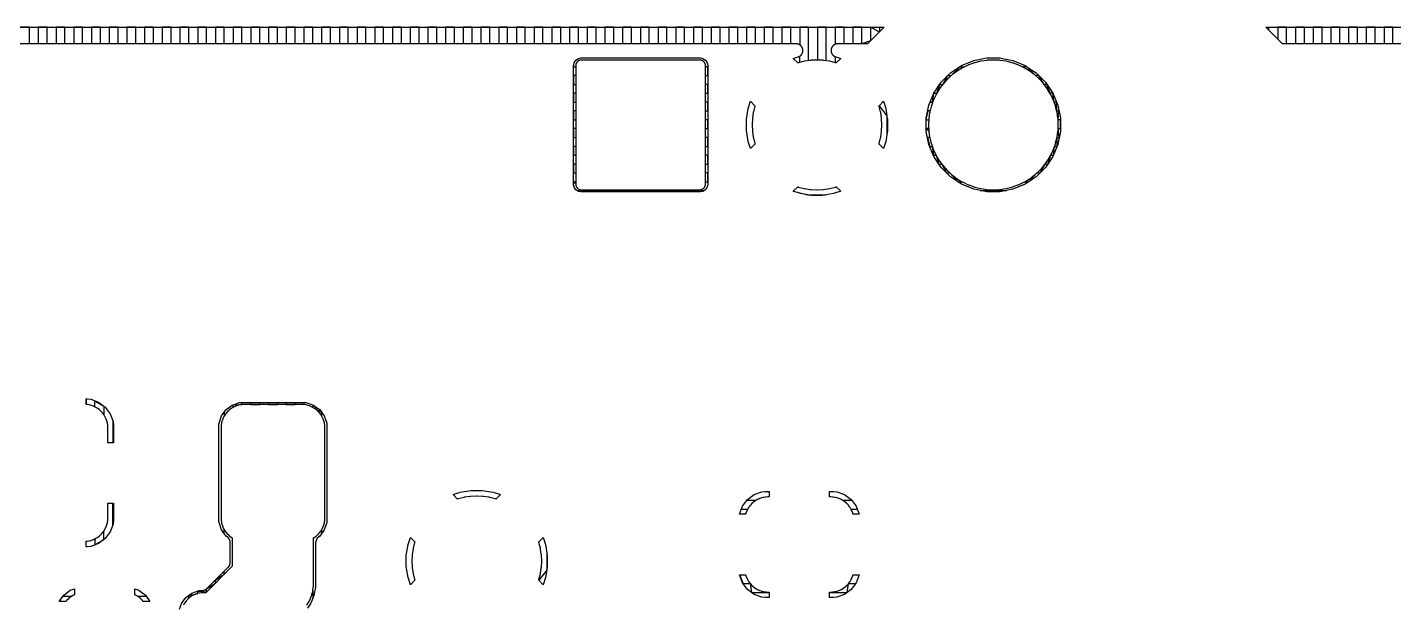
# Model space of a CAD drawing. Header units: metres. Extents: x 141.4 to 191.3, y -114.8 to -61.9.
# Drawn here: x 153.47 to 173.15, y -70.22 to -61.91 of the extents above; entities that cross this region are included whole.
import ezdxf

# ---------------------------------------------------------------- set-up
doc = ezdxf.new("R2010")
doc.units = ezdxf.units.M

msp = doc.modelspace()

# ---------------------------------------------------------------- linework, layer by layer
for points in [[(141.392, -61.907), (165.813, -61.907), (165.575, -62.145), (165.145, -62.145), (165.143, -62.145), (165.141, -62.145), (165.139, -62.145), (165.137, -62.145), (165.135, -62.146), (165.133, -62.146), (165.131, -62.146), (165.129, -62.147), (165.127, -62.147), (165.125, -62.147), (165.12, -62.149), (165.118, -62.149), (165.116, -62.15), (165.114, -62.15), (165.112, -62.151), (165.11, -62.152), (165.108, -62.152), (165.106, -62.153), (165.105, -62.154), (165.103, -62.155), (165.101, -62.156), (165.099, -62.157), (165.097, -62.158), (165.096, -62.159), (165.094, -62.16), (165.092, -62.161), (165.09, -62.162), (165.089, -62.163), (165.087, -62.165), (165.086, -62.166), (165.084, -62.167), (165.082, -62.169), (165.081, -62.17), (165.079, -62.172), (165.078, -62.173), (165.077, -62.175), (165.075, -62.176), (165.07, -62.183), (165.068, -62.184), (165.067, -62.186), (165.066, -62.188), (165.064, -62.189), (165.063, -62.191), (165.062, -62.193), (165.061, -62.195), (165.06, -62.196), (165.059, -62.198), (165.058, -62.2), (165.057, -62.202), (165.056, -62.204), (165.056, -62.206), (165.055, -62.208), (165.054, -62.21), (165.053, -62.212), (165.053, -62.214), (165.052, -62.216), (165.052, -62.218), (165.051, -62.22), (165.051, -62.222), (165.05, -62.224), (165.05, -62.226), (165.05, -62.228), (165.05, -62.23), (165.049, -62.232), (165.049, -62.234), (165.049, -62.236), (165.049, -62.238), (165.049, -62.24), (165.049, -62.243), (165.049, -62.245), (165.05, -62.253), (165.05, -62.255), (165.051, -62.258), (165.051, -62.26), (165.051, -62.262), (165.052, -62.264), (165.052, -62.266), (165.053, -62.268), (165.053, -62.27), (165.054, -62.272), (165.054, -62.274), (165.055, -62.276), (165.056, -62.278), (165.057, -62.28), (165.057, -62.282), (165.058, -62.283), (165.059, -62.285), (165.06, -62.287), (165.061, -62.289), (165.062, -62.291), (165.063, -62.293), (165.064, -62.294), (165.066, -62.296), (165.067, -62.298), (165.068, -62.299), (165.069, -62.301), (165.071, -62.303), (165.072, -62.304), (165.074, -62.306), (165.075, -62.307), (165.077, -62.309), (165.078, -62.31), (165.08, -62.311), (165.086, -62.317), (165.088, -62.318), (165.09, -62.32), (165.091, -62.321), (165.093, -62.322), (165.095, -62.323), (165.096, -62.324), (165.098, -62.326), (165.1, -62.327), (165.102, -62.328), (165.104, -62.329), (165.106, -62.329), (165.108, -62.33), (165.109, -62.331), (165.111, -62.332), (165.113, -62.333), (165.115, -62.333), (165.187, -62.357), (165.123, -62.42), (165.121, -62.42), (165.121, -62.42), (165.12, -62.419), (165.118, -62.418), (165.115, -62.418), (165.113, -62.417), (165.032, -62.397), (165.03, -62.396), (165.028, -62.396), (165.026, -62.396), (165.024, -62.395), (164.942, -62.383), (164.94, -62.383), (164.938, -62.383), (164.936, -62.382), (164.933, -62.382), (164.85, -62.378), (164.848, -62.378), (164.846, -62.378), (164.844, -62.378), (164.842, -62.378), (164.759, -62.382), (164.756, -62.382), (164.754, -62.383), (164.752, -62.383), (164.75, -62.383), (164.668, -62.395), (164.666, -62.396), (164.664, -62.396), (164.662, -62.396), (164.66, -62.397), (164.579, -62.417), (164.577, -62.418), (164.575, -62.418), (164.573, -62.419), (164.571, -62.42), (164.569, -62.42), (164.505, -62.357), (164.577, -62.333), (164.579, -62.333), (164.58, -62.332), (164.582, -62.331), (164.584, -62.33), (164.586, -62.33), (164.588, -62.329), (164.59, -62.328), (164.591, -62.327), (164.593, -62.326), (164.595, -62.325), (164.599, -62.322), (164.601, -62.321), (164.603, -62.32), (164.605, -62.319), (164.606, -62.317), (164.608, -62.316), (164.609, -62.315), (164.611, -62.314), (164.612, -62.312), (164.614, -62.311), (164.615, -62.309), (164.617, -62.308), (164.618, -62.306), (164.62, -62.305), (164.621, -62.303), (164.622, -62.302), (164.623, -62.3), (164.625, -62.298), (164.626, -62.297), (164.627, -62.295), (164.628, -62.293), (164.629, -62.291), (164.63, -62.29), (164.631, -62.288), (164.632, -62.286), (164.633, -62.284), (164.634, -62.282), (164.637, -62.274), (164.638, -62.272), (164.638, -62.27), (164.639, -62.268), (164.64, -62.266), (164.64, -62.264), (164.641, -62.262), (164.641, -62.26), (164.642, -62.258), (164.642, -62.256), (164.642, -62.254), (164.643, -62.252), (164.643, -62.25), (164.643, -62.248), (164.643, -62.246), (164.643, -62.244), (164.643, -62.241), (164.643, -62.239), (164.643, -62.237), (164.643, -62.235), (164.643, -62.233), (164.643, -62.231), (164.642, -62.229), (164.642, -62.227), (164.642, -62.225), (164.641, -62.223), (164.641, -62.221), (164.64, -62.219), (164.64, -62.217), (164.639, -62.215), (164.638, -62.213), (164.638, -62.211), (164.637, -62.209), (164.634, -62.201), (164.633, -62.199), (164.632, -62.197), (164.631, -62.195), (164.63, -62.193), (164.629, -62.191), (164.628, -62.19), (164.627, -62.188), (164.626, -62.186), (164.624, -62.184), (164.623, -62.183), (164.622, -62.181), (164.621, -62.179), (164.619, -62.178), (164.618, -62.176), (164.617, -62.175), (164.615, -62.173), (164.614, -62.172), (164.612, -62.17), (164.61, -62.169), (164.609, -62.168), (164.607, -62.166), (164.606, -62.165), (164.604, -62.164), (164.602, -62.163), (164.6, -62.162), (164.599, -62.16), (164.597, -62.159), (164.595, -62.158), (164.593, -62.157), (164.591, -62.157), (164.589, -62.156), (164.588, -62.155), (164.579, -62.151), (164.577, -62.151), (164.575, -62.15), (164.574, -62.149), (164.572, -62.149), (164.57, -62.148), (164.567, -62.148), (164.565, -62.147), (164.563, -62.147), (164.561, -62.146), (164.559, -62.146), (164.557, -62.146), (164.555, -62.145), (164.553, -62.145), (164.551, -62.145), (164.549, -62.145), (164.547, -62.145), (141.744, -62.145)], [(164.47, -62.145), (164.47, -61.907), (164.342, -61.907), (164.342, -62.145), (164.215, -62.145), (164.215, -61.907), (164.087, -61.907), (164.087, -62.145), (163.96, -62.145), (163.96, -61.907), (163.832, -61.907), (163.832, -62.145), (163.705, -62.145), (163.705, -61.907), (163.577, -61.907), (163.577, -62.145), (163.45, -62.145), (163.45, -61.907), (163.322, -61.907), (163.322, -62.145), (163.195, -62.145), (163.195, -61.907), (163.067, -61.907), (163.067, -62.145), (162.94, -62.145), (162.94, -61.907), (162.812, -61.907), (162.812, -62.145), (162.685, -62.145), (162.685, -61.907), (162.557, -61.907), (162.557, -62.145), (162.43, -62.145), (162.43, -61.907), (162.302, -61.907), (162.302, -62.145), (162.175, -62.145), (162.175, -61.907), (162.047, -61.907), (162.047, -62.145), (161.92, -62.145), (161.92, -61.907), (161.792, -61.907), (161.792, -62.145), (161.665, -62.145), (161.665, -61.907), (161.537, -61.907), (161.537, -62.145), (161.41, -62.145), (161.41, -61.907), (161.282, -61.907), (161.282, -62.145), (161.155, -62.145), (161.155, -61.907), (161.027, -61.907), (161.027, -62.145), (160.9, -62.145), (160.9, -61.907), (160.772, -61.907), (160.772, -62.145), (160.645, -62.145), (160.645, -61.907), (160.517, -61.907), (160.517, -62.145), (160.39, -62.145), (160.39, -61.907), (160.262, -61.907), (160.262, -62.145), (160.135, -62.145), (160.135, -61.907), (160.007, -61.907), (160.007, -62.145), (159.88, -62.145), (159.88, -61.907), (159.752, -61.907), (159.752, -62.145), (159.625, -62.145), (159.625, -61.907), (159.497, -61.907), (159.497, -62.145), (159.37, -62.145), (159.37, -61.907), (159.242, -61.907), (159.242, -62.145), (159.115, -62.145), (159.115, -61.907), (158.987, -61.907), (158.987, -62.145), (158.86, -62.145), (158.86, -61.907), (158.732, -61.907), (158.732, -62.145), (158.605, -62.145), (158.605, -61.907), (158.477, -61.907), (158.477, -62.145), (158.35, -62.145), (158.35, -61.907), (158.222, -61.907), (158.222, -62.145), (158.095, -62.145), (158.095, -61.907), (157.967, -61.907), (157.967, -62.145), (157.84, -62.145), (157.84, -61.907), (157.712, -61.907), (157.712, -62.145), (157.585, -62.145), (157.585, -61.907), (157.457, -61.907), (157.457, -62.145), (157.33, -62.145), (157.33, -61.907), (157.202, -61.907), (157.202, -62.145), (157.075, -62.145), (157.075, -61.907), (156.947, -61.907), (156.947, -62.145), (156.82, -62.145), (156.82, -61.907), (156.692, -61.907), (156.692, -62.145), (156.565, -62.145), (156.565, -61.907), (156.437, -61.907), (156.437, -62.145), (156.31, -62.145), (156.31, -61.907), (156.182, -61.907), (156.182, -62.145), (156.055, -62.145), (156.055, -61.907), (155.927, -61.907), (155.927, -62.145), (155.8, -62.145), (155.8, -61.907), (155.672, -61.907), (155.672, -62.145), (155.545, -62.145), (155.545, -61.907), (155.417, -61.907), (155.417, -62.145), (155.29, -62.145), (155.29, -61.907), (155.162, -61.907), (155.162, -62.145), (155.035, -62.145), (155.035, -61.907), (154.907, -61.907), (154.907, -62.145), (154.78, -62.145), (154.78, -61.907), (154.652, -61.907), (154.652, -62.145), (154.525, -62.145), (154.525, -61.907), (154.397, -61.907), (154.397, -62.145), (154.27, -62.145), (154.27, -61.907), (154.142, -61.907), (154.142, -62.145), (154.015, -62.145), (154.015, -61.907), (153.887, -61.907), (153.887, -62.145), (153.76, -62.145), (153.76, -61.907), (153.632, -61.907), (153.632, -62.145), (153.505, -62.145), (153.505, -61.907), (153.377, -61.907)], [(164.725, -62.387), (164.725, -61.907), (164.597, -61.907), (164.597, -62.16)], [(164.98, -62.389), (164.98, -61.907), (164.852, -61.907), (164.852, -62.378)], [(165.745, -61.907), (165.745, -61.976), (165.617, -61.907), (165.617, -62.103), (165.49, -62.145), (165.49, -61.907), (165.362, -61.907), (165.362, -62.145), (165.235, -62.145), (165.235, -61.907), (165.107, -61.907), (165.107, -62.153)], [(174.154, -62.145), (171.55, -62.145), (171.312, -61.907), (191.348, -61.907)], [(173.267, -62.145), (173.14, -62.145), (173.14, -61.907), (173.012, -61.907), (173.012, -62.145), (172.885, -62.145), (172.885, -61.907), (172.757, -61.907), (172.757, -62.145), (172.63, -62.145), (172.63, -61.907), (172.502, -61.907), (172.502, -62.145), (172.375, -62.145), (172.375, -61.907), (172.247, -61.907), (172.247, -62.145), (172.12, -62.145), (172.12, -61.907), (171.992, -61.907), (171.992, -62.145), (171.865, -62.145), (171.865, -61.907), (171.737, -61.907), (171.737, -62.145), (171.61, -62.145), (171.61, -61.907), (171.482, -61.907), (171.482, -62.077), (171.355, -61.95), (171.355, -61.907)], [(161.34, -62.452), (161.342, -62.445), (161.347, -62.418), (161.373, -62.38), (161.411, -62.354), (161.43, -62.35), (161.445, -62.347), (163.167, -62.347), (163.188, -62.352), (163.201, -62.354), (163.239, -62.38), (163.265, -62.418), (163.272, -62.452), (163.272, -64.174), (163.265, -64.208), (163.252, -64.227), (163.243, -64.24), (163.239, -64.246), (163.201, -64.272), (163.167, -64.279), (161.445, -64.279), (161.411, -64.272), (161.373, -64.246), (161.347, -64.208), (161.34, -64.174), (161.34, -62.452), (161.34, -62.475), (161.371, -62.475), (161.371, -62.602), (161.34, -62.602), (161.34, -62.73), (161.371, -62.73), (161.371, -62.857), (161.34, -62.857), (161.34, -62.985), (161.371, -62.985), (161.371, -63.112), (161.34, -63.112), (161.34, -63.24), (161.371, -63.24), (161.371, -63.367), (161.34, -63.367), (161.34, -63.495), (161.371, -63.495), (161.371, -63.622), (161.34, -63.622), (161.34, -63.75), (161.371, -63.75), (161.371, -63.877), (161.34, -63.877), (161.34, -64.005), (161.371, -64.005), (161.371, -64.132), (161.34, -64.132), (161.371, -64.163), (161.371, -64.165), (161.371, -64.167), (161.371, -64.169), (161.371, -64.171), (161.372, -64.173), (161.372, -64.175), (161.372, -64.178), (161.373, -64.18), (161.373, -64.182), (161.374, -64.184), (161.374, -64.186), (161.375, -64.188), (161.375, -64.19), (161.376, -64.192), (161.377, -64.194), (161.377, -64.196), (161.378, -64.197), (161.379, -64.199), (161.38, -64.201), (161.381, -64.203), (161.382, -64.205), (161.383, -64.207), (161.384, -64.208), (161.385, -64.21), (161.387, -64.212), (161.388, -64.214), (161.389, -64.215), (161.39, -64.217), (161.392, -64.219), (161.393, -64.22), (161.394, -64.222), (161.396, -64.223), (161.397, -64.225), (161.399, -64.226), (161.4, -64.227), (161.402, -64.229), (161.404, -64.23), (161.405, -64.231), (161.407, -64.232), (161.409, -64.234), (161.411, -64.235), (161.412, -64.236), (161.414, -64.237), (161.416, -64.238), (161.418, -64.239), (161.42, -64.24), (161.422, -64.241), (161.423, -64.242), (161.425, -64.242), (161.427, -64.243), (161.429, -64.244), (161.431, -64.244), (161.433, -64.245), (161.435, -64.245), (161.437, -64.246), (161.439, -64.246), (161.441, -64.247), (161.444, -64.247), (161.446, -64.247), (161.448, -64.248), (161.45, -64.248), (161.452, -64.248), (161.454, -64.248), (161.456, -64.248), (163.156, -64.248), (163.158, -64.248), (163.16, -64.248), (163.162, -64.248), (163.164, -64.248), (163.166, -64.247), (163.168, -64.247), (163.171, -64.247), (163.173, -64.246), (163.175, -64.246), (163.177, -64.245), (163.179, -64.245), (163.181, -64.244), (163.183, -64.244), (163.185, -64.243), (163.187, -64.242), (163.189, -64.242), (163.19, -64.241), (163.192, -64.24), (163.194, -64.239), (163.196, -64.238), (163.198, -64.237), (163.2, -64.236), (163.201, -64.235), (163.203, -64.234), (163.205, -64.232), (163.207, -64.231), (163.208, -64.23), (163.21, -64.229), (163.212, -64.227), (163.213, -64.226), (163.215, -64.225), (163.216, -64.223), (163.218, -64.222), (163.219, -64.22), (163.22, -64.219), (163.222, -64.217), (163.223, -64.215), (163.224, -64.214), (163.225, -64.212), (163.227, -64.21), (163.228, -64.208), (163.229, -64.207), (163.23, -64.205), (163.231, -64.203), (163.232, -64.201), (163.233, -64.199), (163.234, -64.197), (163.235, -64.196), (163.235, -64.194), (163.236, -64.192), (163.237, -64.19), (163.237, -64.188), (163.238, -64.186), (163.238, -64.184), (163.239, -64.182), (163.239, -64.18), (163.24, -64.178), (163.24, -64.175), (163.24, -64.173), (163.241, -64.171), (163.241, -64.169), (163.241, -64.167), (163.241, -64.165), (163.241, -64.163), (163.241, -62.463), (163.241, -62.461), (163.241, -62.459), (163.241, -62.457), (163.241, -62.455), (163.24, -62.453), (163.24, -62.451), (163.24, -62.448), (163.239, -62.446), (163.239, -62.444), (163.238, -62.442), (163.238, -62.44), (163.237, -62.438), (163.237, -62.436), (163.236, -62.434), (163.235, -62.432), (163.235, -62.43), (163.234, -62.429), (163.233, -62.427), (163.232, -62.425), (163.231, -62.423), (163.23, -62.421), (163.229, -62.419), (163.228, -62.418), (163.227, -62.416), (163.225, -62.414), (163.224, -62.412), (163.223, -62.411), (163.222, -62.409), (163.22, -62.407), (163.219, -62.406), (163.218, -62.404), (163.216, -62.403), (163.215, -62.401), (163.213, -62.4), (163.212, -62.399), (163.21, -62.397), (163.208, -62.396), (163.207, -62.395), (163.205, -62.394), (163.203, -62.392), (163.201, -62.391), (163.2, -62.39), (163.198, -62.389), (163.196, -62.388), (163.194, -62.387), (163.192, -62.386), (163.19, -62.385), (163.189, -62.384), (163.187, -62.384), (163.185, -62.383), (163.183, -62.382), (163.181, -62.382), (163.179, -62.381), (163.177, -62.381), (163.175, -62.38), (163.173, -62.38), (163.171, -62.379), (163.168, -62.379), (163.166, -62.379), (163.164, -62.378), (163.162, -62.378), (163.16, -62.378), (163.158, -62.378), (163.156, -62.378), (161.456, -62.378), (161.454, -62.378), (161.452, -62.378), (161.45, -62.378), (161.448, -62.378), (161.446, -62.379), (161.444, -62.379), (161.441, -62.379), (161.439, -62.38), (161.437, -62.38), (161.435, -62.381), (161.433, -62.381), (161.431, -62.382), (161.429, -62.382), (161.427, -62.383), (161.425, -62.384), (161.423, -62.384), (161.422, -62.385), (161.42, -62.386), (161.418, -62.387), (161.416, -62.388), (161.414, -62.389), (161.412, -62.39), (161.411, -62.391), (161.409, -62.392), (161.407, -62.394), (161.405, -62.395), (161.404, -62.396), (161.402, -62.397), (161.4, -62.399), (161.399, -62.4), (161.397, -62.401), (161.396, -62.403), (161.394, -62.404), (161.393, -62.406), (161.392, -62.407), (161.39, -62.409), (161.389, -62.411), (161.388, -62.412), (161.387, -62.414), (161.385, -62.416), (161.384, -62.418), (161.383, -62.419), (161.382, -62.421), (161.381, -62.423), (161.38, -62.425), (161.379, -62.427), (161.378, -62.429), (161.377, -62.43), (161.377, -62.432), (161.376, -62.434), (161.375, -62.436), (161.375, -62.438), (161.374, -62.44), (161.374, -62.442), (161.373, -62.444), (161.373, -62.446), (161.372, -62.448), (161.372, -62.451), (161.372, -62.453), (161.371, -62.455), (161.371, -62.457), (161.371, -62.459), (161.371, -62.461), (161.371, -62.463), (161.371, -64.163)], [(164.597, -62.413), (164.597, -62.324)], [(165.107, -62.33), (165.107, -62.416)], [(166.473, -63.112), (166.441, -63.112), (166.42, -63.218), (166.458, -63.031), (166.53, -62.856), (166.636, -62.698), (166.771, -62.563), (166.929, -62.457), (167.104, -62.385), (167.266, -62.353), (167.291, -62.347), (167.481, -62.347), (167.513, -62.354), (167.668, -62.385), (167.843, -62.457), (167.928, -62.514), (168.001, -62.563), (168.136, -62.698), (168.242, -62.856), (168.314, -63.031), (168.352, -63.218), (168.352, -63.408), (168.314, -63.595), (168.242, -63.77), (168.136, -63.928), (168.001, -64.063), (167.843, -64.169), (167.668, -64.241), (167.481, -64.279), (167.291, -64.279), (167.104, -64.241), (166.929, -64.169), (166.771, -64.063), (166.636, -63.928), (166.53, -63.77), (166.458, -63.595), (166.42, -63.408), (166.42, -63.218), (166.42, -63.24), (166.454, -63.24)], [(166.454, -63.367), (166.42, -63.367), (166.455, -63.4), (166.455, -63.403), (166.456, -63.405), (166.456, -63.407), (166.456, -63.409), (166.468, -63.491), (166.469, -63.493), (166.469, -63.495), (166.469, -63.497), (166.47, -63.499), (166.49, -63.58), (166.491, -63.582), (166.491, -63.584), (166.492, -63.586), (166.493, -63.588), (166.521, -63.667), (166.521, -63.669), (166.522, -63.671), (166.523, -63.673), (166.524, -63.675), (166.56, -63.75), (166.56, -63.752), (166.561, -63.754), (166.562, -63.756), (166.563, -63.757), (166.606, -63.829), (166.607, -63.831), (166.609, -63.832), (166.61, -63.834), (166.611, -63.836), (166.661, -63.903), (166.662, -63.905), (166.663, -63.906), (166.665, -63.908), (166.666, -63.909), (166.722, -63.971), (166.723, -63.973), (166.725, -63.974), (166.726, -63.976), (166.728, -63.977), (166.79, -64.033), (166.791, -64.034), (166.793, -64.036), (166.794, -64.037), (166.796, -64.038), (166.863, -64.088), (166.865, -64.089), (166.867, -64.09), (166.868, -64.092), (166.87, -64.093), (166.942, -64.136), (166.943, -64.137), (166.945, -64.138), (166.947, -64.139), (166.949, -64.139), (167.024, -64.175), (167.026, -64.176), (167.028, -64.177), (167.03, -64.178), (167.032, -64.178), (167.111, -64.206), (167.111, -64.206), (167.112, -64.207), (167.114, -64.208), (167.117, -64.208), (167.119, -64.209), (167.2, -64.229), (167.202, -64.23), (167.204, -64.23), (167.206, -64.23), (167.208, -64.231), (167.29, -64.243), (167.292, -64.243), (167.294, -64.243), (167.296, -64.244), (167.299, -64.244), (167.382, -64.248), (167.384, -64.248), (167.386, -64.248), (167.388, -64.248), (167.39, -64.248), (167.473, -64.244), (167.476, -64.244), (167.478, -64.243), (167.48, -64.243), (167.482, -64.243), (167.564, -64.231), (167.566, -64.23), (167.568, -64.23), (167.57, -64.23), (167.572, -64.229), (167.653, -64.209), (167.655, -64.208), (167.657, -64.208), (167.659, -64.207), (167.661, -64.206), (167.74, -64.178), (167.742, -64.178), (167.744, -64.177), (167.746, -64.176), (167.748, -64.175), (167.823, -64.139), (167.825, -64.139), (167.827, -64.138), (167.829, -64.137), (167.83, -64.136), (167.902, -64.093), (167.904, -64.092), (167.905, -64.09), (167.907, -64.089), (167.909, -64.088), (167.976, -64.038), (167.978, -64.037), (167.979, -64.036), (167.981, -64.034), (167.982, -64.033), (168.044, -63.977), (168.046, -63.976), (168.047, -63.974), (168.049, -63.973), (168.05, -63.971), (168.106, -63.909), (168.107, -63.908), (168.109, -63.906), (168.11, -63.905), (168.111, -63.903), (168.161, -63.836), (168.162, -63.834), (168.163, -63.832), (168.165, -63.831), (168.166, -63.829), (168.209, -63.757), (168.21, -63.756), (168.211, -63.754), (168.212, -63.752), (168.212, -63.75), (168.248, -63.675), (168.249, -63.673), (168.25, -63.671), (168.251, -63.669), (168.251, -63.667), (168.279, -63.588), (168.279, -63.588), (168.279, -63.588), (168.28, -63.586), (168.281, -63.584), (168.281, -63.582), (168.282, -63.58), (168.302, -63.499), (168.303, -63.497), (168.303, -63.495), (168.303, -63.493), (168.304, -63.491), (168.316, -63.409), (168.316, -63.407), (168.316, -63.405), (168.317, -63.403), (168.317, -63.4), (168.321, -63.317), (168.321, -63.315), (168.321, -63.313), (168.321, -63.311), (168.321, -63.309), (168.317, -63.226), (168.317, -63.223), (168.316, -63.221), (168.316, -63.219), (168.316, -63.217), (168.304, -63.135), (168.303, -63.133), (168.303, -63.131), (168.303, -63.129), (168.302, -63.127), (168.282, -63.046), (168.281, -63.044), (168.281, -63.042), (168.28, -63.04), (168.279, -63.038), (168.251, -62.959), (168.251, -62.957), (168.25, -62.955), (168.249, -62.953), (168.248, -62.951), (168.212, -62.876), (168.212, -62.874), (168.211, -62.872), (168.21, -62.87), (168.209, -62.869), (168.166, -62.797), (168.165, -62.795), (168.163, -62.794), (168.162, -62.792), (168.161, -62.79), (168.111, -62.723), (168.11, -62.721), (168.109, -62.72), (168.107, -62.718), (168.106, -62.717), (168.05, -62.655), (168.049, -62.653), (168.047, -62.652), (168.046, -62.65), (168.044, -62.649), (167.982, -62.593), (167.981, -62.592), (167.979, -62.59), (167.978, -62.589), (167.976, -62.588), (167.909, -62.538), (167.907, -62.537), (167.905, -62.536), (167.904, -62.534), (167.902, -62.533), (167.83, -62.49), (167.829, -62.489), (167.827, -62.488), (167.825, -62.487), (167.823, -62.487), (167.748, -62.451), (167.746, -62.45), (167.744, -62.449), (167.742, -62.448), (167.74, -62.448), (167.661, -62.42), (167.661, -62.42), (167.661, -62.42), (167.659, -62.419), (167.657, -62.418), (167.655, -62.418), (167.653, -62.417), (167.572, -62.397), (167.57, -62.396), (167.568, -62.396), (167.566, -62.396), (167.564, -62.395), (167.482, -62.383), (167.48, -62.383), (167.478, -62.383), (167.476, -62.382), (167.473, -62.382), (167.39, -62.378), (167.388, -62.378), (167.386, -62.378), (167.384, -62.378), (167.382, -62.378), (167.299, -62.382), (167.296, -62.382), (167.294, -62.383), (167.292, -62.383), (167.29, -62.383), (167.208, -62.395), (167.206, -62.396), (167.204, -62.396), (167.202, -62.396), (167.2, -62.397), (167.119, -62.417), (167.117, -62.418), (167.115, -62.418), (167.113, -62.419), (167.111, -62.42), (167.032, -62.448), (167.03, -62.448), (167.028, -62.449), (167.026, -62.45), (167.024, -62.451), (166.949, -62.487), (166.947, -62.487), (166.945, -62.488), (166.943, -62.489), (166.942, -62.49), (166.87, -62.533), (166.868, -62.534), (166.867, -62.536), (166.865, -62.537), (166.863, -62.538), (166.796, -62.588), (166.794, -62.589), (166.793, -62.59), (166.791, -62.592), (166.79, -62.593), (166.728, -62.649), (166.726, -62.65), (166.725, -62.652), (166.723, -62.653), (166.722, -62.655), (166.666, -62.717), (166.665, -62.718), (166.663, -62.72), (166.662, -62.721), (166.661, -62.723), (166.611, -62.79), (166.61, -62.792), (166.609, -62.794), (166.607, -62.795), (166.606, -62.797), (166.563, -62.869), (166.562, -62.87), (166.561, -62.872), (166.56, -62.874), (166.56, -62.876), (166.524, -62.951), (166.523, -62.953), (166.522, -62.955), (166.521, -62.957), (166.521, -62.959), (166.493, -63.038), (166.493, -63.038), (166.492, -63.039), (166.491, -63.041), (166.491, -63.044), (166.49, -63.046), (166.47, -63.127), (166.469, -63.129), (166.469, -63.131), (166.469, -63.133), (166.468, -63.135), (166.456, -63.217), (166.456, -63.219), (166.456, -63.221), (166.455, -63.223), (166.455, -63.226), (166.451, -63.309), (166.451, -63.311), (166.451, -63.313), (166.451, -63.315), (166.451, -63.317), (166.455, -63.4)], [(163.241, -64.132), (163.272, -64.132), (163.272, -64.005), (163.241, -64.005), (163.241, -63.877), (163.272, -63.877), (163.272, -63.75), (163.241, -63.75), (163.241, -63.622), (163.272, -63.622), (163.272, -63.495), (163.241, -63.495), (163.241, -63.367), (163.272, -63.367), (163.272, -63.24), (163.241, -63.24), (163.241, -63.112), (163.272, -63.112), (163.272, -62.985), (163.241, -62.985), (163.241, -62.857), (163.272, -62.857), (163.272, -62.73), (163.241, -62.73), (163.241, -62.602), (163.272, -62.602), (163.272, -62.475), (163.241, -62.475)], [(166.477, -62.985), (166.511, -62.985), (166.53, -62.857), (166.57, -62.857), (166.614, -62.73), (166.656, -62.73), (166.731, -62.602), (166.779, -62.602), (166.902, -62.475), (166.973, -62.475)], [(167.835, -64.132), (167.897, -64.132), (168.013, -64.005), (168.059, -64.005), (168.13, -63.877), (168.17, -63.877), (168.212, -63.75), (168.25, -63.75), (168.267, -63.622), (168.303, -63.622), (168.303, -63.495), (168.334, -63.495), (168.318, -63.367), (168.352, -63.367), (168.352, -63.24), (168.318, -63.24), (168.331, -63.112), (168.299, -63.112), (168.295, -62.985), (168.261, -62.985), (168.242, -62.857), (168.202, -62.857), (168.158, -62.73), (168.116, -62.73), (168.041, -62.602), (167.993, -62.602), (167.87, -62.475), (167.799, -62.475)], [(163.89, -63.654), (163.856, -63.551), (163.831, -63.393), (163.831, -63.233), (163.856, -63.075), (163.89, -62.972), (163.953, -63.036), (163.953, -63.038), (163.953, -63.038), (163.953, -63.038), (163.952, -63.04), (163.951, -63.042), (163.951, -63.044), (163.95, -63.046), (163.93, -63.127), (163.929, -63.129), (163.929, -63.131), (163.929, -63.133), (163.928, -63.135), (163.916, -63.217), (163.916, -63.219), (163.916, -63.221), (163.915, -63.223), (163.915, -63.226), (163.911, -63.309), (163.911, -63.311), (163.911, -63.313), (163.911, -63.315), (163.911, -63.317), (163.915, -63.4), (163.915, -63.403), (163.916, -63.405), (163.916, -63.407), (163.916, -63.409), (163.928, -63.491), (163.929, -63.493), (163.929, -63.495), (163.929, -63.497), (163.93, -63.499), (163.95, -63.58), (163.951, -63.582), (163.951, -63.584), (163.952, -63.586), (163.953, -63.588), (163.953, -63.59), (163.89, -63.654)], [(165.739, -63.036), (165.802, -62.972), (165.836, -63.075), (165.859, -63.223), (165.86, -63.224), (165.861, -63.233), (165.861, -63.393), (165.836, -63.551), (165.802, -63.654), (165.739, -63.59), (165.739, -63.588), (165.739, -63.588), (165.74, -63.587), (165.741, -63.585), (165.741, -63.582), (165.742, -63.58), (165.762, -63.499), (165.763, -63.497), (165.763, -63.495), (165.763, -63.493), (165.764, -63.491), (165.776, -63.409), (165.776, -63.407), (165.776, -63.405), (165.777, -63.403), (165.777, -63.4), (165.781, -63.317), (165.781, -63.315), (165.781, -63.313), (165.781, -63.311), (165.781, -63.309), (165.777, -63.226), (165.777, -63.223), (165.776, -63.221), (165.776, -63.219), (165.776, -63.217), (165.764, -63.135), (165.763, -63.133), (165.763, -63.131), (165.763, -63.129), (165.762, -63.127), (165.742, -63.046), (165.741, -63.044), (165.741, -63.042), (165.74, -63.04), (165.739, -63.038), (165.739, -63.036), (165.853, -63.183), (165.853, -63.443)], [(166.469, -63.495), (166.438, -63.495), (166.469, -63.622), (166.505, -63.622), (166.522, -63.75), (166.56, -63.75), (166.602, -63.877), (166.642, -63.877), (166.713, -64.005), (166.759, -64.005), (166.875, -64.132), (166.937, -64.132)], [(161.393, -64.26), (163.219, -64.26)], [(164.505, -64.269), (164.569, -64.206), (164.571, -64.206), (164.571, -64.206), (164.571, -64.206), (164.573, -64.207), (164.575, -64.208), (164.577, -64.208), (164.579, -64.209), (164.66, -64.229), (164.662, -64.23), (164.664, -64.23), (164.666, -64.23), (164.668, -64.231), (164.75, -64.243), (164.752, -64.243), (164.754, -64.243), (164.756, -64.244), (164.759, -64.244), (164.842, -64.248), (164.844, -64.248), (164.846, -64.248), (164.848, -64.248), (164.85, -64.248), (164.933, -64.244), (164.936, -64.244), (164.938, -64.243), (164.94, -64.243), (164.942, -64.243), (165.024, -64.231), (165.026, -64.23), (165.028, -64.23), (165.03, -64.23), (165.032, -64.229), (165.113, -64.209), (165.115, -64.208), (165.117, -64.208), (165.119, -64.207), (165.121, -64.206), (165.123, -64.206), (165.187, -64.269), (165.084, -64.303), (164.926, -64.328), (164.766, -64.328), (164.608, -64.303), (164.505, -64.269), (164.716, -64.32), (164.976, -64.32)], [(167.198, -64.26), (167.574, -64.26)], [(154.32, -67.261), (154.32, -67.342), (154.32, -67.342), (154.32, -67.261), (154.341, -67.261), (154.386, -67.266), (154.499, -67.308), (154.594, -67.38), (154.666, -67.475), (154.708, -67.588), (154.713, -67.633), (154.713, -67.891), (154.633, -67.891), (154.633, -67.676), (154.633, -67.674), (154.633, -67.672), (154.632, -67.647), (154.632, -67.645), (154.631, -67.643), (154.631, -67.641), (154.631, -67.639), (154.627, -67.615), (154.627, -67.613), (154.627, -67.611), (154.626, -67.609), (154.626, -67.607), (154.62, -67.583), (154.619, -67.581), (154.619, -67.579), (154.618, -67.577), (154.617, -67.575), (154.609, -67.552), (154.608, -67.55), (154.607, -67.548), (154.607, -67.546), (154.606, -67.544), (154.595, -67.522), (154.594, -67.52), (154.593, -67.518), (154.592, -67.516), (154.591, -67.514), (154.579, -67.493), (154.578, -67.492), (154.577, -67.49), (154.575, -67.488), (154.574, -67.486), (154.56, -67.467), (154.558, -67.465), (154.557, -67.463), (154.556, -67.462), (154.554, -67.46), (154.538, -67.442), (154.536, -67.441), (154.535, -67.439), (154.533, -67.438), (154.532, -67.436), (154.514, -67.42), (154.512, -67.418), (154.511, -67.417), (154.509, -67.416), (154.507, -67.414), (154.488, -67.4), (154.486, -67.399), (154.484, -67.397), (154.482, -67.396), (154.481, -67.395), (154.46, -67.383), (154.458, -67.382), (154.456, -67.381), (154.454, -67.38), (154.452, -67.379), (154.43, -67.368), (154.428, -67.367), (154.426, -67.367), (154.424, -67.366), (154.422, -67.365), (154.399, -67.357), (154.399, -67.357), (154.397, -67.356), (154.395, -67.355), (154.393, -67.355), (154.391, -67.354), (154.367, -67.348), (154.365, -67.348), (154.363, -67.347), (154.361, -67.347), (154.359, -67.347), (154.335, -67.343), (154.333, -67.343), (154.331, -67.343), (154.329, -67.342), (154.327, -67.342), (154.32, -67.342)], [(154.448, -67.377), (154.448, -67.289), (154.575, -67.365), (154.575, -67.488)], [(155.666, -70.29), (155.695, -70.208), (155.758, -70.122), (155.844, -70.059), (155.946, -70.023), (155.952, -70.022), (155.962, -70.021), (155.991, -70.021), (155.993, -70.021), (155.995, -70.021), (155.997, -70.021), (155.999, -70.021), (156.001, -70.021), (156.003, -70.021), (156.005, -70.02), (156.007, -70.02), (156.009, -70.019), (156.011, -70.019), (156.013, -70.018), (156.015, -70.018), (156.017, -70.017), (156.019, -70.017), (156.021, -70.016), (156.023, -70.015), (156.031, -70.012), (156.033, -70.011), (156.035, -70.01), (156.037, -70.009), (156.039, -70.008), (156.041, -70.007), (156.042, -70.006), (156.044, -70.005), (156.046, -70.004), (156.048, -70.003), (156.049, -70.001), (156.051, -70), (156.053, -69.999), (156.054, -69.997), (156.056, -69.996), (156.057, -69.995), (156.059, -69.993), (156.367, -69.685), (156.368, -69.684), (156.37, -69.682), (156.371, -69.681), (156.372, -69.679), (156.374, -69.678), (156.375, -69.676), (156.376, -69.674), (156.377, -69.672), (156.378, -69.671), (156.38, -69.669), (156.381, -69.667), (156.382, -69.665), (156.383, -69.663), (156.383, -69.662), (156.384, -69.66), (156.385, -69.658), (156.389, -69.65), (156.389, -69.648), (156.39, -69.646), (156.391, -69.644), (156.391, -69.642), (156.392, -69.64), (156.392, -69.638), (156.393, -69.636), (156.393, -69.634), (156.394, -69.632), (156.394, -69.63), (156.394, -69.627), (156.395, -69.625), (156.395, -69.623), (156.395, -69.621), (156.395, -69.619), (156.395, -69.617), (156.395, -69.329), (156.395, -69.327), (156.395, -69.325), (156.395, -69.323), (156.395, -69.321), (156.394, -69.319), (156.394, -69.317), (156.394, -69.315), (156.394, -69.313), (156.393, -69.311), (156.393, -69.309), (156.392, -69.307), (156.392, -69.305), (156.391, -69.303), (156.391, -69.301), (156.39, -69.299), (156.389, -69.297), (156.388, -69.295), (156.388, -69.293), (156.387, -69.291), (156.386, -69.289), (156.385, -69.287), (156.384, -69.285), (156.383, -69.284), (156.378, -69.276), (156.377, -69.274), (156.376, -69.273), (156.375, -69.271), (156.373, -69.269), (156.372, -69.267), (156.371, -69.266), (156.37, -69.264), (156.368, -69.263), (156.367, -69.261), (156.365, -69.26), (156.364, -69.258), (156.362, -69.257), (156.361, -69.255), (156.359, -69.254), (156.357, -69.253), (156.356, -69.252), (156.337, -69.237), (156.271, -69.149), (156.234, -69.042), (156.232, -69.026), (156.232, -67.626), (156.234, -67.61), (156.271, -67.503), (156.337, -67.415), (156.425, -67.349), (156.532, -67.312), (156.548, -67.31), (157.473, -67.31), (157.489, -67.312), (157.596, -67.349), (157.64, -67.382), (157.684, -67.415), (157.736, -67.484), (157.75, -67.503), (157.782, -67.597), (157.787, -67.61), (157.789, -67.626), (157.789, -69.026), (157.787, -69.042), (157.75, -69.149), (157.684, -69.237), (157.665, -69.252), (157.665, -69.252), (157.664, -69.253), (157.662, -69.254), (157.66, -69.255), (157.659, -69.257), (157.657, -69.258), (157.656, -69.259), (157.654, -69.261), (157.653, -69.262), (157.651, -69.264), (157.65, -69.265), (157.649, -69.267), (157.647, -69.269), (157.646, -69.27), (157.645, -69.272), (157.644, -69.274), (157.643, -69.276), (157.641, -69.277), (157.64, -69.279), (157.639, -69.281), (157.638, -69.283), (157.638, -69.285), (157.637, -69.287), (157.636, -69.289), (157.632, -69.297), (157.632, -69.299), (157.631, -69.301), (157.63, -69.302), (157.63, -69.304), (157.629, -69.306), (157.629, -69.309), (157.628, -69.311), (157.628, -69.313), (157.627, -69.315), (157.627, -69.317), (157.627, -69.319), (157.626, -69.321), (157.626, -69.323), (157.626, -69.325), (157.626, -69.327), (157.626, -69.329), (157.626, -69.973), (157.602, -70.092), (157.556, -70.204), (157.509, -70.275)], [(157.499, -70.234), (157.525, -70.192), (157.526, -70.19), (157.527, -70.188), (157.528, -70.186), (157.529, -70.184), (157.55, -70.14), (157.55, -70.138), (157.551, -70.136), (157.552, -70.134), (157.553, -70.132), (157.569, -70.086), (157.569, -70.086), (157.569, -70.086), (157.57, -70.084), (157.571, -70.082), (157.571, -70.08), (157.572, -70.078), (157.584, -70.03), (157.584, -70.028), (157.585, -70.026), (157.585, -70.024), (157.585, -70.022), (157.592, -69.974), (157.593, -69.971), (157.593, -69.969), (157.593, -69.967), (157.593, -69.965), (157.596, -69.916), (157.596, -69.914), (157.596, -69.912), (157.596, -69.263), (157.606, -69.257), (157.607, -69.256), (157.609, -69.255), (157.611, -69.253), (157.613, -69.252), (157.632, -69.238), (157.634, -69.236), (157.636, -69.235), (157.637, -69.234), (157.639, -69.232), (157.657, -69.216), (157.658, -69.214), (157.66, -69.213), (157.661, -69.211), (157.663, -69.21), (157.679, -69.192), (157.681, -69.19), (157.682, -69.189), (157.683, -69.187), (157.685, -69.185), (157.699, -69.166), (157.7, -69.164), (157.702, -69.162), (157.703, -69.16), (157.704, -69.159), (157.716, -69.138), (157.717, -69.136), (157.718, -69.134), (157.719, -69.132), (157.72, -69.13), (157.731, -69.108), (157.732, -69.106), (157.732, -69.104), (157.733, -69.102), (157.734, -69.1), (157.742, -69.077), (157.742, -69.077), (157.742, -69.077), (157.743, -69.075), (157.744, -69.073), (157.744, -69.071), (157.745, -69.069), (157.751, -69.045), (157.751, -69.043), (157.752, -69.041), (157.752, -69.039), (157.752, -69.037), (157.756, -69.013), (157.756, -69.011), (157.756, -69.009), (157.757, -69.007), (157.757, -69.005), (157.758, -68.98), (157.758, -68.978), (157.758, -68.976), (157.758, -67.676), (157.758, -67.674), (157.758, -67.672), (157.757, -67.647), (157.757, -67.645), (157.756, -67.643), (157.756, -67.641), (157.756, -67.639), (157.752, -67.615), (157.752, -67.613), (157.752, -67.611), (157.751, -67.609), (157.751, -67.607), (157.745, -67.583), (157.744, -67.581), (157.744, -67.579), (157.743, -67.577), (157.742, -67.575), (157.734, -67.552), (157.733, -67.55), (157.732, -67.548), (157.732, -67.546), (157.731, -67.544), (157.72, -67.522), (157.719, -67.52), (157.718, -67.518), (157.717, -67.516), (157.716, -67.514), (157.704, -67.493), (157.703, -67.492), (157.702, -67.49), (157.7, -67.488), (157.699, -67.486), (157.685, -67.467), (157.683, -67.465), (157.682, -67.463), (157.681, -67.462), (157.679, -67.46), (157.663, -67.442), (157.661, -67.441), (157.66, -67.439), (157.658, -67.438), (157.657, -67.436), (157.639, -67.42), (157.637, -67.418), (157.636, -67.417), (157.634, -67.416), (157.632, -67.414), (157.613, -67.4), (157.611, -67.399), (157.609, -67.397), (157.607, -67.396), (157.606, -67.395), (157.585, -67.383), (157.583, -67.382), (157.581, -67.381), (157.579, -67.38), (157.577, -67.379), (157.555, -67.368), (157.553, -67.367), (157.551, -67.367), (157.549, -67.366), (157.547, -67.365), (157.524, -67.357), (157.524, -67.357), (157.522, -67.356), (157.52, -67.355), (157.518, -67.355), (157.516, -67.354), (157.492, -67.348), (157.49, -67.348), (157.488, -67.347), (157.486, -67.347), (157.484, -67.347), (157.46, -67.343), (157.458, -67.343), (157.456, -67.343), (157.454, -67.342), (157.452, -67.342), (157.427, -67.341), (157.425, -67.341), (157.423, -67.341), (156.598, -67.341), (156.596, -67.341), (156.594, -67.341), (156.569, -67.342), (156.567, -67.342), (156.565, -67.343), (156.563, -67.343), (156.561, -67.343), (156.537, -67.347), (156.535, -67.347), (156.533, -67.347), (156.531, -67.348), (156.529, -67.348), (156.505, -67.354), (156.503, -67.355), (156.501, -67.355), (156.499, -67.356), (156.497, -67.357), (156.474, -67.365), (156.472, -67.366), (156.47, -67.367), (156.468, -67.367), (156.466, -67.368), (156.444, -67.379), (156.442, -67.38), (156.44, -67.381), (156.438, -67.382), (156.436, -67.383), (156.415, -67.395), (156.414, -67.396), (156.412, -67.397), (156.41, -67.399), (156.408, -67.4), (156.389, -67.414), (156.387, -67.416), (156.385, -67.417), (156.384, -67.418), (156.382, -67.42), (156.364, -67.436), (156.363, -67.438), (156.361, -67.439), (156.36, -67.441), (156.358, -67.442), (156.342, -67.46), (156.34, -67.462), (156.339, -67.463), (156.338, -67.465), (156.336, -67.467), (156.322, -67.486), (156.321, -67.488), (156.319, -67.49), (156.318, -67.492), (156.317, -67.493), (156.305, -67.514), (156.304, -67.516), (156.303, -67.518), (156.302, -67.52), (156.301, -67.522), (156.29, -67.544), (156.289, -67.546), (156.289, -67.548), (156.288, -67.55), (156.287, -67.552), (156.279, -67.575), (156.279, -67.575), (156.278, -67.577), (156.277, -67.579), (156.277, -67.581), (156.276, -67.583), (156.27, -67.607), (156.27, -67.609), (156.269, -67.611), (156.269, -67.613), (156.269, -67.615), (156.265, -67.639), (156.265, -67.641), (156.265, -67.643), (156.264, -67.645), (156.264, -67.647), (156.263, -67.672), (156.263, -67.674), (156.263, -67.676), (156.263, -68.976), (156.263, -68.978), (156.263, -68.98), (156.264, -69.005), (156.264, -69.007), (156.265, -69.009), (156.265, -69.011), (156.265, -69.013), (156.269, -69.037), (156.269, -69.039), (156.269, -69.041), (156.27, -69.043), (156.27, -69.045), (156.276, -69.069), (156.277, -69.071), (156.277, -69.073), (156.278, -69.075), (156.279, -69.077), (156.287, -69.1), (156.288, -69.102), (156.289, -69.104), (156.289, -69.106), (156.29, -69.108), (156.301, -69.13), (156.302, -69.132), (156.303, -69.134), (156.304, -69.136), (156.305, -69.138), (156.317, -69.159), (156.318, -69.16), (156.319, -69.162), (156.321, -69.164), (156.322, -69.166), (156.336, -69.185), (156.338, -69.187), (156.339, -69.189), (156.34, -69.19), (156.342, -69.192), (156.358, -69.21), (156.36, -69.211), (156.361, -69.213), (156.363, -69.214), (156.364, -69.216), (156.382, -69.232), (156.384, -69.234), (156.385, -69.235), (156.387, -69.236), (156.389, -69.238), (156.408, -69.252), (156.41, -69.253), (156.412, -69.255), (156.414, -69.256), (156.415, -69.257), (156.425, -69.263), (156.425, -69.67), (156.043, -70.052), (156.01, -70.052), (156.008, -70.052), (156.006, -70.052), (155.983, -70.053), (155.981, -70.053), (155.979, -70.054), (155.977, -70.054), (155.975, -70.054), (155.952, -70.057), (155.95, -70.058), (155.948, -70.058), (155.946, -70.059), (155.944, -70.059), (155.921, -70.065), (155.919, -70.065), (155.917, -70.066), (155.915, -70.067), (155.913, -70.067), (155.891, -70.075), (155.889, -70.076), (155.887, -70.077), (155.885, -70.077), (155.883, -70.078), (155.862, -70.088), (155.86, -70.089), (155.858, -70.09), (155.857, -70.091), (155.855, -70.092), (155.835, -70.104), (155.833, -70.105), (155.831, -70.106), (155.83, -70.108), (155.828, -70.109), (155.809, -70.123), (155.808, -70.124), (155.806, -70.125), (155.804, -70.127), (155.803, -70.128), (155.785, -70.144), (155.784, -70.145), (155.782, -70.146), (155.781, -70.148), (155.78, -70.149), (155.764, -70.167), (155.763, -70.168), (155.761, -70.17), (155.76, -70.172), (155.759, -70.173), (155.745, -70.192), (155.744, -70.194), (155.742, -70.195), (155.741, -70.197), (155.74, -70.199), (155.728, -70.219), (155.727, -70.221), (155.726, -70.222), (155.725, -70.224), (155.724, -70.226)], [(156.31, -67.451), (156.31, -67.506)], [(156.437, -67.382), (156.437, -67.345), (156.565, -67.343), (156.565, -67.31), (156.692, -67.31), (156.692, -67.341), (156.82, -67.341), (156.82, -67.31), (156.947, -67.31), (156.947, -67.341), (157.075, -67.341), (157.075, -67.31), (157.202, -67.31), (157.202, -67.341), (157.33, -67.341), (157.33, -67.31), (157.457, -67.31), (157.457, -67.343)], [(157.585, -67.345), (157.585, -67.383), (157.712, -67.452), (157.712, -67.507)], [(154.703, -67.574), (154.703, -67.891)], [(159.605, -68.64), (159.708, -68.606), (159.866, -68.581), (160.026, -68.581), (160.184, -68.606), (160.287, -68.64), (160.223, -68.703), (160.221, -68.703), (160.221, -68.703), (160.22, -68.702), (160.218, -68.701), (160.215, -68.701), (160.213, -68.7), (160.132, -68.68), (160.13, -68.679), (160.128, -68.679), (160.126, -68.679), (160.124, -68.678), (160.042, -68.666), (160.04, -68.666), (160.038, -68.666), (160.036, -68.665), (160.033, -68.665), (159.95, -68.661), (159.948, -68.661), (159.946, -68.661), (159.944, -68.661), (159.942, -68.661), (159.859, -68.665), (159.856, -68.665), (159.854, -68.666), (159.852, -68.666), (159.85, -68.666), (159.768, -68.678), (159.766, -68.679), (159.764, -68.679), (159.762, -68.679), (159.76, -68.68), (159.679, -68.7), (159.677, -68.701), (159.675, -68.701), (159.673, -68.702), (159.671, -68.703), (159.669, -68.703), (159.605, -68.64)], [(163.731, -68.923), (163.732, -68.92), (163.774, -68.807), (163.846, -68.712), (163.941, -68.64), (164.054, -68.598), (164.099, -68.593), (164.157, -68.593), (164.157, -68.673), (164.142, -68.673), (164.14, -68.673), (164.138, -68.673), (164.113, -68.674), (164.111, -68.674), (164.109, -68.675), (164.107, -68.675), (164.105, -68.675), (164.081, -68.679), (164.079, -68.679), (164.077, -68.679), (164.075, -68.68), (164.073, -68.68), (164.049, -68.686), (164.047, -68.687), (164.045, -68.687), (164.043, -68.688), (164.041, -68.689), (164.018, -68.697), (164.016, -68.698), (164.014, -68.699), (164.012, -68.699), (164.01, -68.7), (163.988, -68.711), (163.986, -68.712), (163.984, -68.713), (163.982, -68.714), (163.98, -68.715), (163.959, -68.727), (163.958, -68.728), (163.956, -68.729), (163.954, -68.731), (163.952, -68.732), (163.933, -68.746), (163.931, -68.748), (163.929, -68.749), (163.928, -68.75), (163.926, -68.752), (163.908, -68.768), (163.907, -68.77), (163.905, -68.771), (163.904, -68.773), (163.902, -68.774), (163.886, -68.792), (163.884, -68.794), (163.883, -68.795), (163.882, -68.797), (163.88, -68.799), (163.866, -68.818), (163.865, -68.82), (163.863, -68.822), (163.862, -68.824), (163.861, -68.825), (163.849, -68.846), (163.848, -68.848), (163.847, -68.85), (163.846, -68.852), (163.845, -68.854), (163.834, -68.876), (163.833, -68.878), (163.833, -68.88), (163.832, -68.882), (163.831, -68.884), (163.823, -68.907), (163.823, -68.907), (163.823, -68.907), (163.822, -68.909), (163.821, -68.911), (163.821, -68.913), (163.82, -68.915), (163.818, -68.923), (163.731, -68.923)], [(165.027, -68.673), (165.027, -68.593), (165.085, -68.593), (165.13, -68.598), (165.243, -68.64), (165.338, -68.712), (165.41, -68.807), (165.452, -68.92), (165.453, -68.923), (165.366, -68.923), (165.364, -68.915), (165.363, -68.913), (165.363, -68.911), (165.362, -68.909), (165.361, -68.907), (165.353, -68.884), (165.352, -68.882), (165.351, -68.88), (165.351, -68.878), (165.35, -68.876), (165.339, -68.854), (165.338, -68.852), (165.337, -68.85), (165.336, -68.848), (165.335, -68.846), (165.323, -68.825), (165.322, -68.824), (165.321, -68.822), (165.319, -68.82), (165.318, -68.818), (165.304, -68.799), (165.302, -68.797), (165.301, -68.795), (165.3, -68.794), (165.298, -68.792), (165.282, -68.774), (165.28, -68.773), (165.279, -68.771), (165.277, -68.77), (165.276, -68.768), (165.258, -68.752), (165.256, -68.75), (165.255, -68.749), (165.253, -68.748), (165.251, -68.746), (165.232, -68.732), (165.23, -68.731), (165.228, -68.729), (165.226, -68.728), (165.225, -68.727), (165.204, -68.715), (165.202, -68.714), (165.2, -68.713), (165.198, -68.712), (165.196, -68.711), (165.174, -68.7), (165.172, -68.699), (165.17, -68.699), (165.168, -68.698), (165.166, -68.697), (165.143, -68.689), (165.143, -68.689), (165.141, -68.688), (165.139, -68.687), (165.137, -68.687), (165.135, -68.686), (165.111, -68.68), (165.109, -68.68), (165.107, -68.679), (165.105, -68.679), (165.103, -68.679), (165.079, -68.675), (165.077, -68.675), (165.075, -68.675), (165.073, -68.674), (165.071, -68.674), (165.046, -68.673), (165.044, -68.673), (165.042, -68.673), (165.027, -68.673)], [(154.32, -69.31), (154.327, -69.31), (154.329, -69.31), (154.331, -69.309), (154.333, -69.309), (154.335, -69.309), (154.359, -69.305), (154.361, -69.305), (154.363, -69.305), (154.365, -69.304), (154.367, -69.304), (154.391, -69.298), (154.393, -69.297), (154.395, -69.297), (154.397, -69.296), (154.399, -69.295), (154.422, -69.287), (154.424, -69.286), (154.426, -69.285), (154.428, -69.285), (154.43, -69.284), (154.452, -69.273), (154.454, -69.272), (154.456, -69.271), (154.458, -69.27), (154.46, -69.269), (154.481, -69.257), (154.482, -69.256), (154.484, -69.255), (154.486, -69.253), (154.488, -69.252), (154.507, -69.238), (154.509, -69.236), (154.511, -69.235), (154.512, -69.234), (154.514, -69.232), (154.532, -69.216), (154.533, -69.214), (154.535, -69.213), (154.536, -69.211), (154.538, -69.21), (154.554, -69.192), (154.556, -69.19), (154.557, -69.189), (154.558, -69.187), (154.56, -69.185), (154.574, -69.166), (154.575, -69.164), (154.577, -69.162), (154.578, -69.16), (154.579, -69.159), (154.591, -69.138), (154.592, -69.136), (154.593, -69.134), (154.594, -69.132), (154.595, -69.13), (154.606, -69.108), (154.607, -69.106), (154.607, -69.104), (154.608, -69.102), (154.609, -69.1), (154.617, -69.077), (154.617, -69.077), (154.617, -69.077), (154.618, -69.075), (154.619, -69.073), (154.619, -69.071), (154.62, -69.069), (154.626, -69.045), (154.626, -69.043), (154.627, -69.041), (154.627, -69.039), (154.627, -69.037), (154.631, -69.013), (154.631, -69.011), (154.631, -69.009), (154.632, -69.007), (154.632, -69.005), (154.633, -68.98), (154.633, -68.978), (154.633, -68.976), (154.633, -68.761), (154.713, -68.761), (154.713, -69.019), (154.708, -69.064), (154.666, -69.177), (154.594, -69.272), (154.499, -69.344), (154.386, -69.386), (154.341, -69.391), (154.32, -69.391), (154.32, -69.31)], [(154.703, -69.078), (154.703, -68.761)], [(163.759, -68.848), (163.848, -68.848)], [(163.839, -68.72), (163.971, -68.72)], [(165.213, -68.72), (165.345, -68.72)], [(165.336, -68.848), (165.425, -68.848)], [(154.448, -69.275), (154.448, -69.363), (154.575, -69.287), (154.575, -69.164)], [(156.31, -69.201), (156.31, -69.146)], [(157.712, -69.145), (157.712, -69.2)], [(158.931, -69.516), (158.956, -69.358), (158.99, -69.255), (159.053, -69.319), (159.053, -69.321), (159.053, -69.321), (159.053, -69.321), (159.052, -69.323), (159.051, -69.325), (159.051, -69.327), (159.05, -69.329), (159.03, -69.41), (159.029, -69.412), (159.029, -69.414), (159.029, -69.416), (159.028, -69.418), (159.016, -69.5), (159.016, -69.502), (159.016, -69.504), (159.015, -69.506), (159.015, -69.509), (159.011, -69.592), (159.011, -69.594), (159.011, -69.596), (159.011, -69.598), (159.011, -69.6), (159.015, -69.683), (159.015, -69.686), (159.016, -69.688), (159.016, -69.69), (159.016, -69.692), (159.028, -69.774), (159.029, -69.776), (159.029, -69.778), (159.029, -69.78), (159.03, -69.782), (159.05, -69.863), (159.051, -69.865), (159.051, -69.867), (159.052, -69.869), (159.053, -69.871), (159.053, -69.873), (158.99, -69.937), (158.956, -69.834), (158.931, -69.676), (158.931, -69.516)], [(160.953, -69.466), (160.953, -69.726), (160.839, -69.873), (160.839, -69.871), (160.839, -69.871), (160.839, -69.871), (160.84, -69.869), (160.841, -69.867), (160.841, -69.865), (160.842, -69.863), (160.862, -69.782), (160.863, -69.78), (160.863, -69.778), (160.863, -69.776), (160.864, -69.774), (160.876, -69.692), (160.876, -69.69), (160.876, -69.688), (160.877, -69.686), (160.877, -69.683), (160.881, -69.6), (160.881, -69.598), (160.881, -69.596), (160.881, -69.594), (160.881, -69.592), (160.877, -69.509), (160.877, -69.506), (160.876, -69.504), (160.876, -69.502), (160.876, -69.5), (160.864, -69.418), (160.863, -69.416), (160.863, -69.414), (160.863, -69.412), (160.862, -69.41), (160.842, -69.329), (160.841, -69.327), (160.841, -69.325), (160.84, -69.323), (160.839, -69.321), (160.839, -69.319), (160.902, -69.255), (160.936, -69.358), (160.961, -69.516), (160.961, -69.676), (160.959, -69.688), (160.958, -69.695), (160.936, -69.834), (160.902, -69.937), (160.839, -69.873)], [(155.8, -70.131), (155.8, -70.091), (155.927, -70.063), (155.927, -70.03), (156.055, -70.04), (156.055, -69.997), (156.182, -69.913), (156.182, -69.87), (156.31, -69.785), (156.31, -69.743)], [(163.731, -69.793), (163.818, -69.793), (163.82, -69.801), (163.821, -69.803), (163.821, -69.805), (163.822, -69.807), (163.823, -69.809), (163.831, -69.832), (163.832, -69.834), (163.833, -69.836), (163.833, -69.838), (163.834, -69.84), (163.845, -69.862), (163.846, -69.864), (163.847, -69.866), (163.848, -69.868), (163.849, -69.87), (163.861, -69.891), (163.862, -69.892), (163.863, -69.894), (163.865, -69.896), (163.866, -69.898), (163.88, -69.917), (163.882, -69.919), (163.883, -69.921), (163.884, -69.922), (163.886, -69.924), (163.902, -69.942), (163.904, -69.943), (163.905, -69.945), (163.907, -69.946), (163.908, -69.948), (163.926, -69.964), (163.928, -69.966), (163.929, -69.967), (163.931, -69.968), (163.933, -69.97), (163.952, -69.984), (163.954, -69.985), (163.956, -69.987), (163.958, -69.988), (163.959, -69.989), (163.98, -70.001), (163.982, -70.002), (163.984, -70.003), (163.986, -70.004), (163.988, -70.005), (164.01, -70.016), (164.012, -70.017), (164.014, -70.017), (164.016, -70.018), (164.018, -70.019), (164.041, -70.027), (164.041, -70.027), (164.041, -70.027), (164.043, -70.028), (164.045, -70.029), (164.047, -70.029), (164.049, -70.03), (164.073, -70.036), (164.075, -70.036), (164.077, -70.037), (164.079, -70.037), (164.081, -70.037), (164.105, -70.041), (164.107, -70.041), (164.109, -70.041), (164.111, -70.042), (164.113, -70.042), (164.138, -70.043), (164.14, -70.043), (164.142, -70.043), (164.157, -70.043), (164.157, -70.123), (164.099, -70.123), (164.054, -70.118), (163.941, -70.076), (163.846, -70.004), (163.774, -69.909), (163.732, -69.796), (163.731, -69.793), (163.783, -69.92), (163.883, -69.92), (163.904, -70.048), (164.157, -70.048)], [(165.071, -70.042), (165.073, -70.042), (165.075, -70.041), (165.077, -70.041), (165.079, -70.041), (165.103, -70.037), (165.105, -70.037), (165.107, -70.037), (165.109, -70.036), (165.111, -70.036), (165.135, -70.03), (165.137, -70.029), (165.139, -70.029), (165.141, -70.028), (165.143, -70.027), (165.166, -70.019), (165.168, -70.018), (165.17, -70.017), (165.172, -70.017), (165.174, -70.016), (165.196, -70.005), (165.198, -70.004), (165.2, -70.003), (165.202, -70.002), (165.204, -70.001), (165.225, -69.989), (165.226, -69.988), (165.228, -69.987), (165.23, -69.985), (165.232, -69.984), (165.251, -69.97), (165.253, -69.968), (165.255, -69.967), (165.256, -69.966), (165.258, -69.964), (165.276, -69.948), (165.277, -69.946), (165.279, -69.945), (165.28, -69.943), (165.282, -69.942), (165.298, -69.924), (165.3, -69.922), (165.301, -69.921), (165.302, -69.919), (165.304, -69.917), (165.318, -69.898), (165.319, -69.896), (165.321, -69.894), (165.322, -69.892), (165.323, -69.891), (165.335, -69.87), (165.336, -69.868), (165.337, -69.866), (165.338, -69.864), (165.339, -69.862), (165.35, -69.84), (165.351, -69.838), (165.351, -69.836), (165.352, -69.834), (165.353, -69.832), (165.361, -69.809), (165.361, -69.809), (165.361, -69.809), (165.362, -69.807), (165.363, -69.805), (165.363, -69.803), (165.364, -69.801), (165.366, -69.793), (165.453, -69.793), (165.452, -69.796), (165.41, -69.909), (165.338, -70.004), (165.243, -70.076), (165.13, -70.118), (165.085, -70.123), (165.027, -70.123), (165.027, -70.043), (165.042, -70.043), (165.044, -70.043), (165.046, -70.043), (165.071, -70.042)], [(153.931, -70.177), (153.998, -70.087), (154.091, -70.018), (154.151, -69.995), (154.151, -70.082), (154.137, -70.088), (154.135, -70.089), (154.133, -70.09), (154.132, -70.091), (154.13, -70.092), (154.11, -70.104), (154.108, -70.105), (154.106, -70.106), (154.105, -70.108), (154.103, -70.109), (154.084, -70.123), (154.083, -70.124), (154.081, -70.125), (154.079, -70.127), (154.078, -70.128), (154.06, -70.144), (154.059, -70.145), (154.057, -70.146), (154.056, -70.148), (154.055, -70.149), (154.039, -70.167), (154.038, -70.168), (154.036, -70.17), (154.035, -70.172), (154.034, -70.173), (154.031, -70.177), (153.931, -70.177), (153.988, -70.1), (154.117, -70.1)], [(155.02, -70.082), (155.02, -69.995), (155.08, -70.018), (155.173, -70.087), (155.24, -70.177), (155.14, -70.177), (155.137, -70.173), (155.136, -70.172), (155.135, -70.17), (155.133, -70.168), (155.132, -70.167), (155.116, -70.149), (155.115, -70.148), (155.114, -70.146), (155.112, -70.145), (155.111, -70.144), (155.093, -70.128), (155.092, -70.127), (155.09, -70.125), (155.088, -70.124), (155.087, -70.123), (155.068, -70.109), (155.066, -70.108), (155.065, -70.106), (155.063, -70.105), (155.061, -70.104), (155.041, -70.092), (155.039, -70.091), (155.038, -70.09), (155.036, -70.089), (155.034, -70.088), (155.02, -70.082)], [(157.585, -70.026), (157.585, -70.134)], [(165.027, -70.048), (165.28, -70.048), (165.301, -69.92), (165.401, -69.92)], [(155.054, -70.1), (155.183, -70.1)]]:
    msp.add_lwpolyline(points)

doc.saveas('drawing.dxf')
